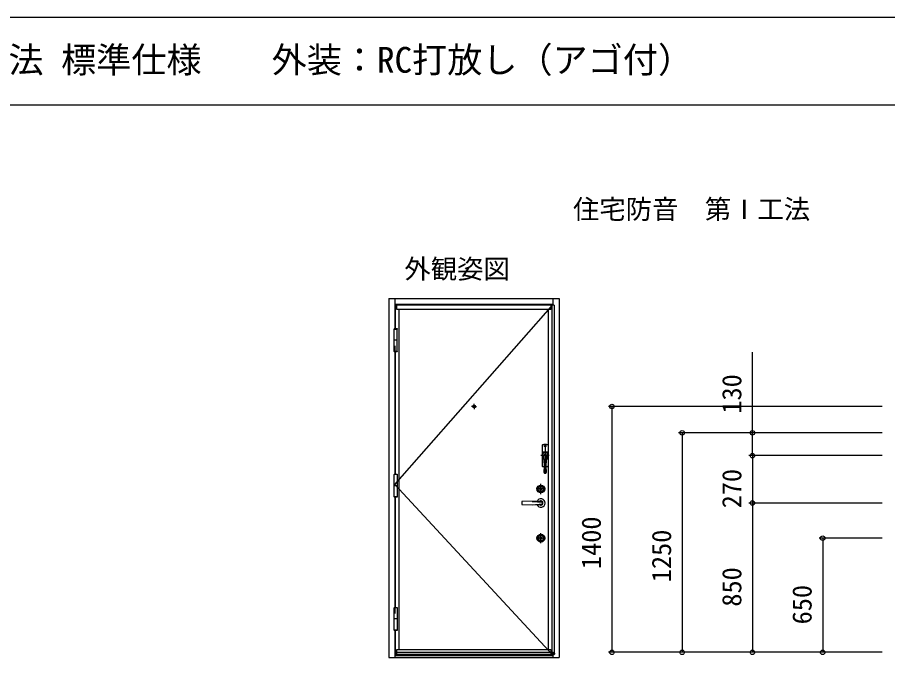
# Model space of a CAD drawing. Units: millimetres, scale not verified. Extents: x -438 to 438, y -344 to 341.
# Drawn here: x -99.2 to 148.6, y 124 to 306.3 of the extents above; entities that cross this region are included whole.
import ezdxf
from ezdxf.enums import TextEntityAlignment as Align

# ---------------------------------------------------------------- set-up
doc = ezdxf.new("R2010")
doc.units = ezdxf.units.MM
doc.header["$LTSCALE"] = 2
for name, color, linetype in [('0-1_USER1', 3, 'Continuous'), ('0-4_YKK_13', 4, 'Continuous'), ('0-5_YKK_A1', 4, 'Continuous'), ('0-6_YKK_D', 6, 'Continuous'), ('0-7_YKK_ZWAK', 7, 'Continuous')]:
    doc.layers.add(name, color=color, linetype=linetype)
doc.styles.add('ＭＳ ゴシック', font='')
doc.styles.get('ＭＳ ゴシック').set_extended_font_data('MS Gothic')

msp = doc.modelspace()

# ---------------------------------------------------------------- linework, layer by layer
at = {"layer": '0-4_YKK_13'}
for p, q in [((50.202, 184.461), (50.202, 178.639)), ((50.715, 184.3), (51.44, 184.3)), ((51.077, 184.886), (51.077, 176.361)), ((51.952, 184.461), (51.952, 178.639)), ((52.198, 181.55), (49.805, 181.55)), ((50.715, 178.8), (51.44, 178.8)), ((52.717, 125.05), (52.988, 125.05)), ((52.817, 124.95), (53.627, 124.95)), ((52.992, 125.35), (53.702, 125.35)), ((52.992, 125.35), (52.992, 125.05)), ((53.727, 125.325), (53.727, 125.05))]:
    msp.add_line(p, q, dxfattribs=at)
for radius in [0.263, 0.138]:
    msp.add_circle((51.077, 184.3), radius, dxfattribs=at)
for centre, radius, start, end in [((50.352, 184.461), 0.15, 103.985, 180), ((51.077, 181.55), 3.15, 76.015, 103.985), ((51.802, 184.461), 0.15, 0, 76.015), ((50.452, 182.25), 0.25, 99.222, 180), ((50.452, 180.85), 0.25, 180, 260.778), ((51.077, 181.55), 0.85, 306.365, 233.635), ((51.077, 178.4), 4.15, 80.778, 99.222), ((50.277, 180.463), 0.5, 4.139, 53.635), ((51.077, 181.55), 0.395, 353.89, 186.11), ((21.414, 178.375), 29.438, 356.816, 6.11), ((80.74, 178.375), 29.438, 173.89, 183.184), ((51.878, 180.463), 0.5, 126.365, 175.861), ((51.702, 182.25), 0.25, 0, 80.778), ((51.702, 180.85), 0.25, 279.222, 0), ((50.352, 178.639), 0.15, 180, 256.015), ((51.077, 181.55), 3.15, 256.015, 265.904), ((51.077, 184.7), 4.15, 260.778, 265.712), ((51.077, 181.55), 3.15, 274.096, 283.985), ((51.077, 184.7), 4.15, 274.288, 279.222), ((51.802, 178.639), 0.15, 283.985, 0), ((50.956, 176.731), 0.15, 176.816, 241.137), ((51.077, 176.95), 0.4, 241.137, 298.863), ((51.198, 176.731), 0.15, 298.863, 3.184), ((52.817, 125.05), 0.1, 180, 270), ((53.627, 125.05), 0.1, 270, 0), ((53.702, 125.325), 0.025, 0, 90)]:
    msp.add_arc(centre, radius, start, end, dxfattribs=at)
at = {"layer": '0-5_YKK_A1'}
for p, q in [((6.577, 226.3), (6.577, 124.05)), ((6.577, 226.3), (55.077, 226.3)), ((8.327, 226.3), (8.327, 217.7)), ((53.327, 224.4), (53.327, 226.3)), ((53.327, 224.4), (53.327, 226.3)), ((55.077, 226.3), (55.077, 124.05)), ((53.327, 224.55), (8.327, 224.55)), ((8.327, 173.3), (53.327, 224.55)), ((8.477, 217.7), (8.477, 224.4)), ((53.627, 224.4), (8.477, 224.4)), ((8.827, 223.1), (8.827, 224.4)), ((52.727, 223.1), (8.827, 223.1)), ((9.477, 126.35), (9.477, 223.1)), ((51.977, 223.1), (51.977, 126.35)), ((52.727, 224.4), (52.727, 223.1)), ((53.002, 224.4), (53.002, 125.35)), ((53.627, 224.4), (53.627, 125.35)), ((8.077, 211.225), (8.077, 217.575)), ((8.077, 217.575), (8.977, 217.575)), ((8.127, 217.7), (8.127, 217.575)), ((8.127, 217.7), (8.927, 217.7)), ((8.927, 217.7), (8.927, 217.575)), ((8.977, 211.225), (8.977, 217.575)), ((8.977, 214.4), (8.077, 214.4)), ((8.977, 211.225), (8.077, 211.225)), ((8.127, 211.225), (8.127, 211.1)), ((8.927, 211.1), (8.127, 211.1)), ((8.327, 212.85), (8.327, 176.275)), ((8.477, 176.275), (8.477, 211.1)), ((8.927, 211.225), (8.927, 211.1)), ((30.827, 195.55), (30.827, 196.3)), ((30.827, 195.55), (30.077, 195.55)), ((30.827, 195.55), (31.577, 195.55)), ((30.827, 195.55), (30.827, 194.8)), ((8.077, 169.8), (8.077, 176.15)), ((8.977, 176.15), (8.077, 176.15)), ((8.127, 176.275), (8.127, 176.15)), ((8.127, 176.275), (8.927, 176.275)), ((8.927, 176.275), (8.927, 176.15)), ((8.977, 176.15), (8.977, 169.8)), ((49.852, 170.6), (49.852, 173.5)), ((8.977, 172.975), (8.077, 172.975)), ((8.327, 173.3), (53.327, 124.675)), ((51.152, 172.05), (48.552, 172.05)), ((49.635, 172.034), (49.707, 171.993)), ((49.665, 172.103), (49.734, 172.063)), ((49.707, 171.993), (49.785, 171.993)), ((49.734, 172.063), (49.768, 172.063)), ((49.785, 171.993), (49.819, 172.053)), ((49.819, 172.053), (49.885, 172.053)), ((49.885, 172.053), (49.92, 171.993)), ((49.907, 172.113), (49.936, 172.063)), ((49.92, 171.993), (49.997, 171.993)), ((49.936, 172.063), (49.97, 172.063)), ((49.97, 172.063), (50.04, 172.103)), ((49.997, 171.993), (50.07, 172.034)), ((50.04, 172.103), (50.07, 172.103)), ((50.07, 172.034), (50.07, 172.103)), ((8.977, 169.8), (8.077, 169.8)), ((8.127, 169.8), (8.127, 169.675)), ((8.927, 169.675), (8.127, 169.675)), ((8.327, 169.675), (8.327, 136.6)), ((8.477, 138.35), (8.477, 169.675)), ((8.927, 169.8), (8.927, 169.675)), ((49.852, 168.55), (44.452, 168.476)), ((47.352, 168.516), (50.278, 168.313)), ((44.402, 168.426), (44.402, 167.674)), ((44.451, 167.624), (49.852, 167.55)), ((47.352, 167.584), (50.278, 167.788)), ((49.852, 156.595), (49.852, 159.495)), ((51.152, 158.045), (48.552, 158.045)), ((49.635, 158.03), (49.707, 157.988)), ((49.665, 158.098), (49.734, 158.058)), ((49.707, 157.988), (49.785, 157.988)), ((49.734, 158.058), (49.768, 158.058)), ((49.785, 157.988), (49.819, 158.048)), ((49.819, 158.048), (49.885, 158.048)), ((49.885, 158.048), (49.92, 157.988)), ((49.907, 158.108), (49.936, 158.058)), ((49.92, 157.988), (49.997, 157.988)), ((49.936, 158.058), (49.97, 158.058)), ((49.97, 158.058), (50.04, 158.098)), ((49.997, 157.988), (50.07, 158.03)), ((50.04, 158.098), (50.07, 158.098)), ((50.07, 158.03), (50.07, 158.098)), ((8.077, 131.875), (8.077, 138.225)), ((8.977, 138.225), (8.077, 138.225)), ((8.127, 138.35), (8.127, 138.225)), ((8.127, 138.35), (8.927, 138.35)), ((8.927, 138.35), (8.927, 138.225)), ((8.977, 138.225), (8.977, 131.875)), ((8.977, 135.05), (8.077, 135.05)), ((8.977, 131.875), (8.077, 131.875)), ((8.127, 131.875), (8.127, 131.75)), ((8.927, 131.75), (8.127, 131.75)), ((8.327, 131.75), (8.327, 124.05)), ((8.477, 125.05), (8.477, 131.75)), ((8.927, 131.875), (8.927, 131.75)), ((8.827, 125.05), (8.827, 126.35)), ((8.827, 126.35), (52.727, 126.35)), ((52.727, 126.35), (52.727, 125.05)), ((6.577, 124.05), (55.077, 124.05)), ((8.327, 125.55), (8.477, 125.55)), ((8.327, 125.55), (53.327, 125.55)), ((8.327, 124.675), (53.327, 124.675)), ((8.477, 125.05), (52.717, 125.05)), ((52.992, 125.05), (53.627, 125.05)), ((53.002, 125.35), (53.002, 125.05)), ((53.327, 125.55), (53.327, 125.05)), ((53.327, 124.05), (53.327, 125.05)), ((53.627, 125.35), (53.627, 125.05))]:
    msp.add_line(p, q, dxfattribs=at)
for points in [[(49.635, 172.034), (49.635, 172.103), (49.665, 172.103)], [(49.768, 172.063), (49.797, 172.113), (49.907, 172.113)], [(49.635, 158.03), (49.635, 158.098), (49.665, 158.098)], [(49.768, 158.058), (49.797, 158.108), (49.907, 158.108)]]:
    msp.add_lwpolyline(points, dxfattribs=at)
for centre, radius in [((30.827, 195.55), 0.375), ((30.827, 195.55), 0.3), ((49.852, 172.05), 1.1), ((49.852, 172.05), 0.85), ((49.852, 172.05), 0.75), ((49.852, 172.05), 0.318), ((49.852, 172.05), 0.28), ((49.852, 158.045), 1.1), ((49.852, 158.045), 0.85), ((49.852, 158.045), 0.75), ((49.852, 158.045), 0.318), ((49.852, 158.045), 0.28)]:
    msp.add_circle(centre, radius, dxfattribs=at)
for centre, radius, start, end in [((49.852, 172.05), 0.138, 9.44209, 170.55791), ((49.852, 172.05), 0.138, 204.71985, 335.28015), ((44.452, 168.426), 0.05, 90.79, 179.983), ((49.852, 168.05), 1.2, 203.834, 156.168), ((49.852, 168.05), 0.6, 235.646, 124.354), ((49.852, 168.05), 0.5, 71.064, 90), ((78.241, 203.569), 45, 231.151, 231.58), ((44.452, 167.674), 0.05, 180.068, 269.134), ((49.852, 168.05), 0.5, 270, 288.936), ((78.241, 132.531), 45, 128.42, 128.849), ((49.852, 168.05), 0.5, 328.332, 31.668), ((49.852, 158.045), 0.138, 9.44209, 170.55791), ((49.852, 158.045), 0.138, 204.71985, 335.28015)]:
    msp.add_arc(centre, radius, start, end, dxfattribs=at)
at = {"layer": '0-6_YKK_D'}
for p, q in [((147.027, 195.55), (69.077, 195.55)), ((70.077, 195.55), (70.077, 125.55)), ((147.027, 188.05), (89.077, 188.05)), ((90.077, 188.05), (90.077, 125.55)), ((147.027, 188.05), (109.077, 188.05)), ((147.027, 181.55), (109.077, 181.55)), ((147.027, 181.55), (109.077, 181.55)), ((110.077, 181.55), (110.077, 168.05)), ((147.027, 168.05), (109.077, 168.05)), ((147.027, 168.05), (109.077, 168.05)), ((110.077, 168.05), (110.077, 125.55)), ((147.027, 158.05), (129.077, 158.05)), ((130.077, 158.05), (130.077, 125.55)), ((147.027, 125.55), (69.077, 125.55)), ((147.027, 125.55), (89.077, 125.55)), ((147.027, 125.55), (109.077, 125.55)), ((147.027, 125.55), (129.077, 125.55))]:
    msp.add_line(p, q, dxfattribs=at)
msp.add_lwpolyline([(110.077, 181.55), (110.077, 188.05), (110.077, 210.98)], dxfattribs=at)
for centre in [(70.077, 195.55), (90.077, 188.05), (110.077, 188.05), (110.077, 181.55), (110.077, 181.55), (110.077, 168.05), (110.077, 168.05), (130.077, 158.05), (70.077, 125.55), (90.077, 125.55), (110.077, 125.55), (130.077, 125.55)]:
    msp.add_circle(centre, 0.637, dxfattribs=at)
at = {"layer": '0-7_YKK_ZWAK'}
for p, q in [((438, 306.3), (-437, 306.3)), ((438, 281.3), (-437, 281.3))]:
    msp.add_line(p, q, dxfattribs=at)

# ---------------------------------------------------------------- texts
at = {"layer": '0-1_USER1', "style": 'ＭＳ ゴシック'}
for s, height, p in [('メーランドＤ 住宅防音 第Ⅰ工法・第Ⅱ工法 標準仕様    外装：RC打放し（アゴ付）', 7.331, (-291.682, 288.357)), ('住宅防音\u3000第Ⅰ工法', 5.499, (59, 247.3)), ('外観姿図', 5.499, (11, 230.3))]:
    msp.add_text(s, height=height, dxfattribs=at).set_placement(p, align=Align.BOTTOM_LEFT)
at = {"layer": '0-6_YKK_D', "style": 'ＭＳ ゴシック'}
for s, p in [('130', (108.577, 193.499)), ('270', (108.577, 166.533)), ('1400', (68.577, 149.257)), ('1250', (88.577, 145.507)), ('850', (108.577, 138.554)), ('650', (128.577, 133.512))]:
    msp.add_text(s, height=5.499, rotation=90, dxfattribs=at).set_placement(p, align=Align.BOTTOM_LEFT)

doc.saveas('drawing.dxf')
